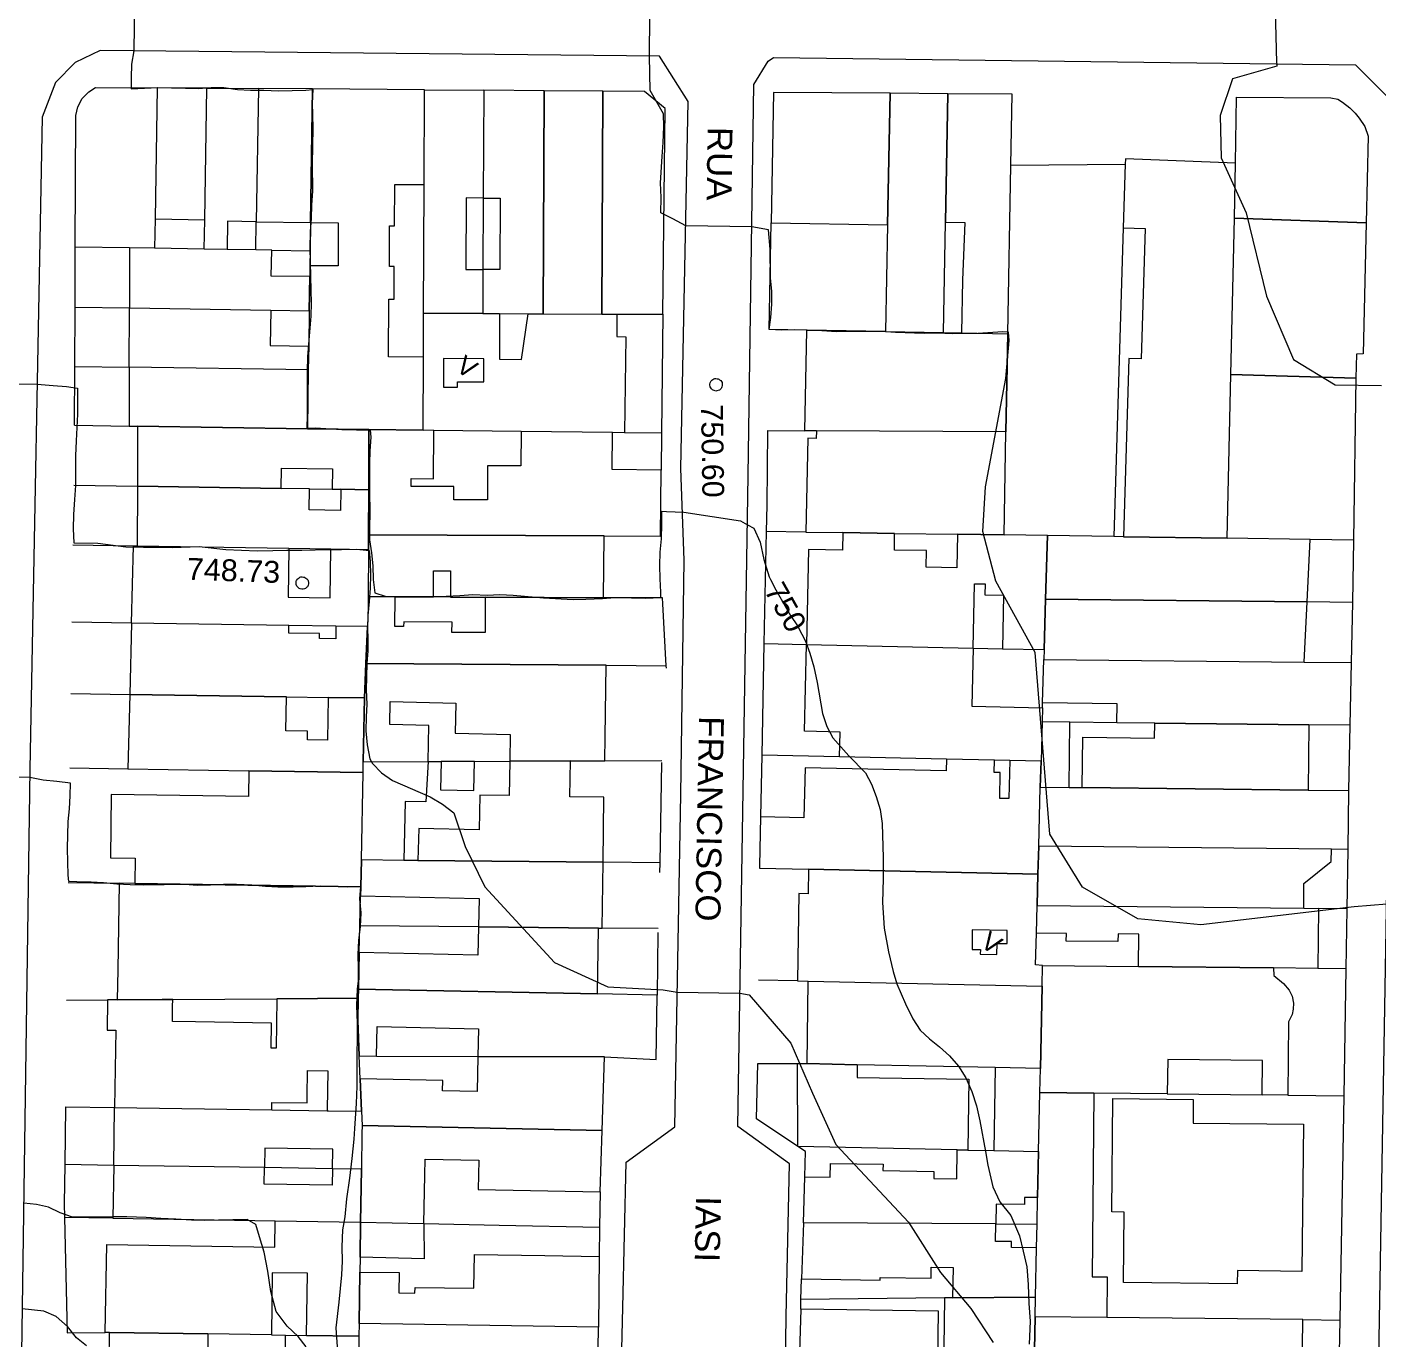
# Model space of a CAD drawing. Header units: metres. Extents: x 322294 to 7190115, y 7390841 to 10157759.
# Drawn here: x 323706.5 to 323814.8, y 7393361.7 to 7393466.7 of the extents above; entities that cross this region are included whole.
import ezdxf
from ezdxf.enums import TextEntityAlignment as Align

# ---------------------------------------------------------------- set-up
doc = ezdxf.new("R2010")
doc.units = ezdxf.units.M
doc.layers.get('0').update_dxf_attribs({"lineweight": 18})
for name, color, linetype, lineweight in [('100_SIST_VIARIO_MEIO_FIO', 1, 'Continuous', 18), ('160_P_SIMP_ASF_TOP', 7, 'Continuous', 18), ('206_MURO_E_MURO_ARRIMO', 7, 'Continuous', 18), ('214_PROJ_BEIRAL_EDIF', 10, 'Continuous', 18), ('600_CURVA_MESTRA', 14, 'Continuous', 18), ('602_CURVA_MESTRA_TOP', 24, 'Continuous', 18), ('604_CURVA_INTERM', 7, 'Continuous', 18), ('606_PTO_COTADO', 7, 'Continuous', 18), ('624_SEGM_CURVA_MESTRA', 14, 'Continuous', 18)]:
    doc.layers.add(name, color=color, linetype=linetype, lineweight=lineweight)
doc.styles.add('Style-Arial', font='arial.ttf', dxfattribs={"height": 1.75})

# ---------------------------------------------------------------- blocks, each defined once
blk = doc.blocks.new('SP09')
at = {"color": 0, "linetype": 'Continuous'}
blk.add_lwpolyline([(-0.03, -0.51), (-0.14, -0.49), (-0.24, -0.46), (-0.31, -0.42), (-0.35, -0.39), (-0.42, -0.31), (-0.47, -0.24), (-0.51, -0.15), (-0.52, -0.09), (-0.52, 0.03), (-0.51, 0.11), (-0.48, 0.2), (-0.44, 0.27), (-0.4, 0.33), (-0.32, 0.39), (-0.23, 0.44), (-0.15, 0.48), (-0.1, 0.48), (-0.03, 0.48), (0.08, 0.48), (0.19, 0.44), (0.27, 0.4), (0.35, 0.32), (0.41, 0.23), (0.46, 0.11), (0.48, 0.03), (0.48, -0.03), (0.47, -0.08), (0.44, -0.21), (0.38, -0.3), (0.31, -0.38), (0.23, -0.44), (0.1, -0.49), (0.02, -0.51)], close=True, dxfattribs=at)

msp = doc.modelspace()

# ---------------------------------------------------------------- linework, layer by layer
at = {"layer": '100_SIST_VIARIO_MEIO_FIO'}
for points in [[(323759.141, 7393424.038), (323758.895, 7393431.397), (323759.471, 7393460.781), (323757.186, 7393464.418), (323712.348, 7393464.873), (323710.336, 7393463.901), (323708.774, 7393462.297), (323707.715, 7393459.528), (323706.709, 7393407.315), (323706.551, 7393396.043)], [(323764.286, 7393430.829), (323764.733, 7393462.155), (323765.885, 7393464.028), (323766.305, 7393464.301), (323812.945, 7393463.71), (323816.51, 7393460.184), (323814.189, 7393324.107)], [(323767.233, 7393355.488), (323767.326, 7393363.482), (323767.603, 7393375.689), (323763.454, 7393378.691), (323764.287, 7393430.829)], [(323754.23, 7393364.178), (323754.504, 7393375.819), (323758.403, 7393378.644), (323758.881, 7393405.272), (323759.141, 7393424.038)], [(323706.551, 7393396.043), (323705.867, 7393347.389), (323706.143, 7393343.876), (323705.471, 7393285.19), (323705.591, 7393252.927), (323706.797, 7393251.23), (323708.71, 7393250.193), (323740.581, 7393249.484), (323754.759, 7393249.574), (323755.988, 7393250.697), (323756.727, 7393253.229), (323756.863, 7393292.653), (323757.708, 7393335.213), (323753.628, 7393338.646), (323754.23, 7393364.178)]]:
    msp.add_lwpolyline(points, dxfattribs=at)
at = {"layer": '206_MURO_E_MURO_ARRIMO'}
for p, q in [((323710.336, 7393444.313), (323710.352, 7393449.124)), ((323710.32, 7393439.564), (323710.336, 7393444.313)), ((323757.444, 7393443.74), (323757.343, 7393434.216)), ((323710.305, 7393434.859), (323710.32, 7393439.564)), ((323757.343, 7393434.216), (323757.311, 7393431.255)), ((323765.838, 7393434.43), (323765.769, 7393428.446)), ((323765.769, 7393428.446), (323765.727, 7393426.349)), ((323765.727, 7393426.349), (323765.549, 7393417.359)), ((323812.802, 7393425.646), (323812.704, 7393420.668)), ((323812.704, 7393420.668), (323812.608, 7393415.837)), ((323765.549, 7393417.359), (323765.372, 7393408.423)), ((323757.733, 7393415.395), (323757.722, 7393415.59)), ((323812.509, 7393410.824), (323812.405, 7393405.603)), ((323765.372, 7393408.423), (323765.275, 7393403.476)), ((323757.227, 7393399.802), (323757.369, 7393407.836)), ((323812.33, 7393400.876), (323812.255, 7393396.128)), ((323757.213, 7393399.032), (323757.227, 7393399.802)), ((323812.255, 7393396.128), (323812.178, 7393391.326)), ((323757.049, 7393394.211), (323756.977, 7393389.204)), ((323812.178, 7393391.326), (323812.016, 7393381.145)), ((323764.958, 7393379.293), (323765.063, 7393383.73)), ((323812.016, 7393381.145), (323811.696, 7393363.183)), ((323709.574, 7393380.263), (323709.507, 7393375.631)), ((323768.264, 7393377.09), (323764.958, 7393379.293)), ((323768.884, 7393376.677), (323768.264, 7393377.09)), ((323768.821, 7393374.645), (323768.884, 7393376.677)), ((323709.507, 7393375.631), (323709.461, 7393372.504)), ((323752.414, 7393373.44), (323752.38, 7393370.615)), ((323709.461, 7393372.504), (323709.489, 7393371.391)), ((323709.489, 7393371.391), (323709.716, 7393362.146)), ((323752.38, 7393370.615), (323752.351, 7393368.275)), ((323768.516, 7393364.825), (323768.568, 7393366.482)), ((323768.492, 7393364.055), (323768.516, 7393364.825)), ((323811.696, 7393363.183), (323811.537, 7393354.287))]:
    msp.add_line(p, q, dxfattribs=at)
for points in [[(323743.052, 7393453.052), (323743.025, 7393447.335)], [(323724.829, 7393448.903), (323724.864, 7393451.152)], [(323729.213, 7393451.085), (323729.178, 7393448.837)], [(323726.099, 7393448.884), (323729.178, 7393448.837)], [(323729.178, 7393448.837), (323729.16, 7393447.63)], [(323710.336, 7393444.313), (323714.693, 7393444.247)], [(323710.32, 7393439.564), (323714.678, 7393439.498)], [(323710.305, 7393434.859), (323714.662, 7393434.793)], [(323757.343, 7393434.216), (323754.373, 7393434.252)], [(323765.838, 7393434.43), (323768.836, 7393434.412)], [(323710.237, 7393430.051), (323715.332, 7393429.973)], [(323729.132, 7393429.762), (323730.935, 7393429.735)], [(323768.893, 7393426.301), (323765.727, 7393426.349)], [(323710.17, 7393425.275), (323715.015, 7393425.201)], [(323740.424, 7393421.096), (323739.062, 7393421.103)], [(323812.704, 7393420.668), (323809.073, 7393420.706)], [(323714.862, 7393419.011), (323710.083, 7393419.084)], [(323765.549, 7393417.359), (323768.946, 7393417.286)], [(323782.312, 7393417), (323784.663, 7393416.949)], [(323710.003, 7393413.369), (323714.721, 7393413.297)], [(323787.869, 7393412.222), (323787.88, 7393412.615)], [(323793.837, 7393411.022), (323790.06, 7393411.062)], [(323742.36, 7393407.928), (323745.175, 7393407.943)], [(323752.785, 7393407.981), (323757.377, 7393408.004)], [(323771.605, 7393408.29), (323765.372, 7393408.423)], [(323709.919, 7393407.4), (323714.573, 7393407.329)], [(323738.637, 7393407.91), (323739.676, 7393407.915)], [(323757.227, 7393399.802), (323752.658, 7393399.845)], [(323709.79, 7393398.24), (323713.863, 7393398.177)], [(323812.255, 7393396.128), (323809.992, 7393396.152)], [(323742.664, 7393394.673), (323733.168, 7393394.765)], [(323757.06, 7393394.535), (323752.594, 7393394.578)], [(323812.178, 7393391.326), (323809.941, 7393391.35)], [(323768.24, 7393390.347), (323765.119, 7393390.414)], [(323709.658, 7393388.791), (323712.941, 7393388.817)], [(323734.506, 7393384.33), (323742.618, 7393384.301)], [(323765.063, 7393383.73), (323768.249, 7393383.739)], [(323797.874, 7393381.295), (323805.485, 7393381.214)], [(323807.53, 7393381.193), (323812.016, 7393381.145)], [(323709.574, 7393380.263), (323713.509, 7393380.203)], [(323713.438, 7393375.571), (323709.507, 7393375.631)], [(323730.976, 7393375.303), (323725.519, 7393375.387)], [(323713.374, 7393371.332), (323709.489, 7393371.391)], [(323738.283, 7393370.919), (323744.339, 7393370.789)], [(323744.339, 7393370.789), (323752.38, 7393370.615)], [(323784.128, 7393370.882), (323787.438, 7393370.862)], [(323780.027, 7393364.948), (323768.516, 7393364.825)], [(323808.734, 7393363.215), (323811.696, 7393363.183)], [(323709.716, 7393362.146), (323712.764, 7393362.182)], [(323726.068, 7393361.987), (323727.206, 7393361.97)]]:
    msp.add_lwpolyline(points, dxfattribs=at)
at = {"layer": '214_PROJ_BEIRAL_EDIF'}
for points in [[(323716.751, 7393451.374), (323716.716, 7393449.027), (323714.708, 7393449.057), (323710.352, 7393449.124), (323710.387, 7393459.658), (323710.561, 7393460.369), (323710.919, 7393461.02), (323711.431, 7393461.564), (323711.973, 7393461.918), (323716.912, 7393461.881)], [(323720.888, 7393461.851), (323716.912, 7393461.881), (323716.751, 7393451.374), (323720.727, 7393451.314)], [(323724.864, 7393451.152), (323722.563, 7393451.187), (323722.528, 7393448.938), (323720.691, 7393448.966), (323720.727, 7393451.314), (323720.888, 7393461.851), (323725.026, 7393461.82)], [(323724.864, 7393451.152), (323729.213, 7393451.085), (323729.376, 7393461.788), (323725.026, 7393461.82)], [(323729.105, 7393444.027), (323729.062, 7393441.195), (323729.033, 7393439.279), (323728.961, 7393434.575), (323733.893, 7393434.507), (323738.223, 7393434.448), (323738.25, 7393440.314), (323735.466, 7393440.327), (323735.488, 7393444.955), (323735.906, 7393444.953), (323735.918, 7393447.56), (323735.535, 7393447.562), (323735.551, 7393450.832), (323735.937, 7393450.83), (323735.953, 7393454.137), (323738.315, 7393454.126), (323738.35, 7393461.721), (323729.376, 7393461.788), (323729.213, 7393451.085), (323731.436, 7393451.075), (323731.42, 7393447.619), (323729.16, 7393447.63), (323729.147, 7393446.758)], [(323743.025, 7393447.335), (323743.008, 7393443.807), (323738.266, 7393443.829), (323738.315, 7393454.126), (323738.35, 7393461.721), (323743.092, 7393461.685), (323743.052, 7393453.052), (323741.67, 7393453.059), (323741.643, 7393447.341)], [(323743.025, 7393447.335), (323743.008, 7393443.807), (323744.363, 7393443.801), (323746.643, 7393443.79), (323747.85, 7393443.784), (323747.933, 7393461.649), (323743.092, 7393461.685), (323743.052, 7393453.052), (323744.417, 7393453.046), (323744.39, 7393447.328)], [(323752.553, 7393443.762), (323752.636, 7393461.614), (323747.933, 7393461.649), (323747.85, 7393443.784)], [(323753.768, 7393443.757), (323757.444, 7393443.74), (323757.618, 7393460.219), (323755.968, 7393461.589), (323752.636, 7393461.614), (323752.553, 7393443.762)], [(323775.651, 7393461.442), (323766.308, 7393461.512), (323766.113, 7393451.07), (323775.454, 7393450.896)], [(323780.104, 7393451.115), (323780.295, 7393461.408), (323775.651, 7393461.442), (323775.454, 7393450.896), (323775.295, 7393442.36), (323779.939, 7393442.274)], [(323780.104, 7393451.115), (323781.634, 7393451.086), (323781.454, 7393446.478), (323781.376, 7393442.247), (323785.086, 7393442.178), (323785.338, 7393455.679), (323785.444, 7393461.37), (323780.295, 7393461.408)], [(323813.817, 7393451.077), (323803.252, 7393451.432), (323803.35, 7393455.84), (323803.416, 7393461.141), (323810.981, 7393461.087), (323811.534, 7393460.969), (323811.913, 7393460.739), (323812.513, 7393460.289), (323812.938, 7393459.839), (323813.246, 7393459.454), (323813.701, 7393458.793), (323813.977, 7393458.007)], [(323794.346, 7393450.657), (323793.591, 7393425.933), (323788.259, 7393426.012), (323784.786, 7393426.064), (323784.94, 7393434.316), (323785.086, 7393442.178), (323785.338, 7393455.679), (323794.502, 7393455.763)], [(323794.355, 7393425.921), (323802.678, 7393425.797), (323802.972, 7393438.923), (323803.252, 7393451.432), (323803.35, 7393455.84), (323794.525, 7393456.185), (323794.502, 7393455.763), (323794.346, 7393450.657), (323796.094, 7393450.603), (323795.776, 7393440.17), (323794.79, 7393440.2)], [(323812.996, 7393438.63), (323802.972, 7393438.923), (323803.252, 7393451.432), (323813.817, 7393451.077), (323813.574, 7393440.564), (323813.024, 7393440.555)], [(323765.953, 7393442.534), (323766.113, 7393451.07), (323775.454, 7393450.896), (323775.295, 7393442.36), (323768.986, 7393442.478)], [(323729.105, 7393444.027), (323729.147, 7393446.758), (323726.067, 7393446.805), (323726.099, 7393448.884), (323724.829, 7393448.903), (323722.528, 7393448.938), (323720.691, 7393448.966), (323716.716, 7393449.027), (323714.708, 7393449.057), (323714.693, 7393444.247), (323726.017, 7393444.074)], [(323714.678, 7393439.498), (323714.693, 7393444.247), (323726.017, 7393444.074), (323725.974, 7393441.242), (323729.062, 7393441.195), (323729.033, 7393439.279)], [(323738.223, 7393434.448), (323738.25, 7393440.314), (323738.266, 7393443.829), (323743.008, 7393443.807), (323744.363, 7393443.801), (323744.346, 7393440.135), (323746.108, 7393440.127), (323746.643, 7393443.79), (323747.85, 7393443.784), (323752.553, 7393443.762), (323753.768, 7393443.757), (323753.746, 7393441.952), (323754.466, 7393441.943), (323754.373, 7393434.252), (323753.407, 7393434.264), (323746.084, 7393434.352), (323739.079, 7393434.437)], [(323769.757, 7393434.407), (323768.836, 7393434.412), (323768.986, 7393442.478), (323775.295, 7393442.36), (323779.939, 7393442.274), (323781.376, 7393442.247), (323785.086, 7393442.178), (323784.94, 7393434.316)], [(323714.678, 7393439.498), (323714.662, 7393434.793), (323715.348, 7393434.783), (323728.961, 7393434.575), (323729.033, 7393439.279)], [(323743.104, 7393440.182), (323739.864, 7393440.197), (323739.853, 7393437.908), (323740.992, 7393437.902), (323740.994, 7393438.34), (323743.095, 7393438.33)], [(323809.312, 7393425.698), (323802.678, 7393425.797), (323802.972, 7393438.923), (323812.996, 7393438.63), (323812.802, 7393425.646)], [(323715.348, 7393434.783), (323715.332, 7393429.973), (323726.866, 7393429.797), (323726.891, 7393431.425), (323730.959, 7393431.363), (323730.935, 7393429.735), (323731.649, 7393429.724), (323733.87, 7393429.69), (323733.893, 7393434.507), (323728.961, 7393434.575)], [(323757.255, 7393425.977), (323757.311, 7393431.255), (323753.372, 7393431.302), (323753.407, 7393434.264), (323746.084, 7393434.352), (323746.071, 7393431.6), (323743.403, 7393431.612), (323743.39, 7393428.867), (323740.702, 7393428.88), (323740.706, 7393429.938), (323737.269, 7393429.954), (323737.272, 7393430.579), (323739.061, 7393430.571), (323739.079, 7393434.437), (323738.223, 7393434.448), (323733.893, 7393434.507), (323733.87, 7393429.69), (323733.853, 7393426.086), (323752.751, 7393425.998)], [(323769.757, 7393434.407), (323769.744, 7393433.794), (323769.053, 7393433.809), (323768.893, 7393426.301), (323771.866, 7393426.257), (323776.019, 7393426.195), (323781.047, 7393426.12), (323784.786, 7393426.064), (323784.94, 7393434.316)], [(323731.649, 7393429.724), (323731.623, 7393428.027), (323729.106, 7393428.066), (323729.132, 7393429.762), (323726.866, 7393429.797), (323715.332, 7393429.973), (323715.317, 7393425.197), (323727.469, 7393425.011), (323730.846, 7393424.959), (323733.848, 7393424.913), (323733.853, 7393426.086), (323733.87, 7393429.69)], [(323740.424, 7393421.096), (323743.211, 7393421.083), (323752.691, 7393421.039), (323752.751, 7393425.998), (323733.853, 7393426.086), (323733.848, 7393424.913), (323733.83, 7393421.127), (323735.989, 7393421.117), (323739.062, 7393421.103), (323739.071, 7393423.193), (323740.434, 7393423.186)], [(323784.663, 7393416.949), (323788, 7393416.878), (323788.115, 7393420.928), (323788.259, 7393426.012), (323784.786, 7393426.064), (323781.047, 7393426.12), (323781.007, 7393423.444), (323778.543, 7393423.481), (323778.562, 7393424.809), (323775.998, 7393424.848), (323776.019, 7393426.195), (323771.866, 7393426.257), (323771.836, 7393424.838), (323769.109, 7393424.897), (323768.946, 7393417.286), (323782.312, 7393417), (323782.422, 7393422.16), (323783.272, 7393422.142), (323783.254, 7393421.275), (323784.755, 7393421.243)], [(323809.073, 7393420.706), (323809.312, 7393425.698), (323802.678, 7393425.797), (323794.355, 7393425.921), (323793.591, 7393425.933), (323788.259, 7393426.012), (323788.115, 7393420.928)], [(323730.846, 7393424.959), (323733.848, 7393424.913), (323733.83, 7393421.127), (323733.826, 7393420.3), (323733.765, 7393418.722), (323731.247, 7393418.76), (323727.471, 7393418.818), (323714.862, 7393419.011), (323715.015, 7393425.201), (323715.317, 7393425.197), (323727.469, 7393425.011), (323727.409, 7393421.087), (323730.786, 7393421.036)], [(323757.722, 7393415.59), (323757.447, 7393420.54), (323757.43, 7393421.017), (323752.691, 7393421.039), (323743.211, 7393421.083), (323743.198, 7393418.251), (323740.545, 7393418.263), (323740.548, 7393419.082), (323736.674, 7393419.1), (323736.672, 7393418.739), (323735.978, 7393418.742), (323735.989, 7393421.117), (323733.83, 7393421.127), (323733.826, 7393420.3), (323733.765, 7393418.722), (323733.65, 7393415.772), (323752.897, 7393415.626)], [(323809.073, 7393420.706), (323788.115, 7393420.928), (323788, 7393416.878), (323787.978, 7393416.098), (323808.841, 7393415.877)], [(323714.721, 7393413.297), (323727.271, 7393413.105), (323730.627, 7393413.054), (323733.542, 7393413.009), (323733.65, 7393415.772), (323733.765, 7393418.722), (323731.247, 7393418.76), (323731.232, 7393417.746), (323729.931, 7393417.766), (323729.937, 7393418.167), (323727.461, 7393418.205), (323727.471, 7393418.818), (323714.862, 7393419.011)], [(323787.869, 7393412.222), (323787.837, 7393411.086), (323787.752, 7393407.944), (323785.247, 7393407.998), (323784.019, 7393408.024), (323780.167, 7393408.107), (323771.605, 7393408.29), (323771.647, 7393410.277), (323768.797, 7393410.338), (323768.946, 7393417.286), (323782.312, 7393417), (323782.212, 7393412.343)], [(323738.637, 7393407.91), (323738.7, 7393410.805), (323735.555, 7393410.873), (323735.595, 7393412.716), (323740.854, 7393412.603), (323740.802, 7393410.182), (323745.221, 7393410.086), (323745.175, 7393407.943), (323750.036, 7393407.967), (323752.785, 7393407.981), (323752.828, 7393409.896), (323752.897, 7393415.626), (323733.65, 7393415.772), (323733.542, 7393413.009), (323733.435, 7393407.883)], [(323787.88, 7393412.615), (323787.978, 7393416.098), (323808.841, 7393415.877), (323812.608, 7393415.837), (323812.509, 7393410.824), (323809.221, 7393410.859), (323796.862, 7393410.99), (323793.837, 7393411.022), (323793.853, 7393412.551)], [(323730.627, 7393413.054), (323730.574, 7393409.626), (323728.956, 7393409.651), (323728.966, 7393410.351), (323727.23, 7393410.377), (323727.271, 7393413.105), (323714.721, 7393413.297), (323714.573, 7393407.329), (323724.258, 7393407.181), (323733.418, 7393407.041), (323733.435, 7393407.883), (323733.542, 7393413.009)], [(323787.696, 7393405.865), (323790.005, 7393405.84), (323790.06, 7393411.062), (323787.837, 7393411.086), (323787.752, 7393407.944)], [(323791.057, 7393405.829), (323791.099, 7393409.857), (323796.849, 7393409.796), (323796.862, 7393410.99), (323809.221, 7393410.859), (323809.165, 7393405.637)], [(323750.036, 7393407.967), (323745.175, 7393407.943), (323745.116, 7393405.186), (323742.788, 7393405.236), (323742.728, 7393402.452), (323737.877, 7393402.556), (323737.821, 7393399.988), (323752.658, 7393399.845), (323752.721, 7393405.063), (323750.001, 7393405.096)], [(323765.275, 7393403.476), (323765.197, 7393399.551), (323765.195, 7393399.373), (323769.113, 7393399.289), (323787.509, 7393398.895), (323787.569, 7393401.138), (323787.696, 7393405.865), (323787.752, 7393407.944), (323785.247, 7393407.998), (323785.182, 7393404.943), (323784.448, 7393404.959), (323784.492, 7393407.042), (323783.998, 7393407.052), (323784.019, 7393408.024), (323780.167, 7393408.107), (323780.148, 7393407.175), (323768.839, 7393407.418), (323768.753, 7393403.401)], [(323724.258, 7393407.181), (323724.227, 7393405.121), (323713.244, 7393405.288), (323713.167, 7393400.213), (323715.167, 7393400.182), (323715.136, 7393398.158), (323733.24, 7393397.881), (323733.282, 7393400.031), (323733.418, 7393407.041)], [(323736.683, 7393399.999), (323733.282, 7393400.031), (323733.418, 7393407.041), (323733.435, 7393407.883), (323738.637, 7393407.91), (323738.452, 7393404.692), (323736.785, 7393404.728)], [(323742.36, 7393407.928), (323739.676, 7393407.915), (323739.628, 7393405.655), (323742.309, 7393405.598)], [(323790.005, 7393405.84), (323791.057, 7393405.829), (323809.165, 7393405.637), (323812.405, 7393405.603), (323812.33, 7393400.876), (323811.02, 7393400.89), (323787.569, 7393401.138), (323787.696, 7393405.865)], [(323808.806, 7393396.165), (323808.827, 7393398.138), (323811.009, 7393399.921), (323811.02, 7393400.89), (323787.569, 7393401.138), (323787.509, 7393398.895), (323787.442, 7393396.391)], [(323733.223, 7393397.164), (323742.713, 7393396.959), (323742.664, 7393394.673), (323752.281, 7393394.581), (323752.594, 7393394.578), (323752.658, 7393399.845), (323737.821, 7393399.988), (323736.683, 7393399.999), (323733.282, 7393400.031), (323733.24, 7393397.881)], [(323787.382, 7393394.169), (323787.442, 7393396.391), (323787.509, 7393398.895), (323769.113, 7393399.289), (323769.083, 7393397.328), (323768.349, 7393397.34), (323768.24, 7393390.347), (323769.102, 7393390.329), (323787.838, 7393389.928), (323787.873, 7393391.584), (323787.314, 7393391.628)], [(323787.382, 7393394.169), (323787.442, 7393396.391), (323808.806, 7393396.165), (323809.992, 7393396.152), (323809.941, 7393391.35), (323806.397, 7393391.388), (323795.56, 7393391.502), (323795.588, 7393394.091), (323793.929, 7393394.109), (323793.922, 7393393.498), (323789.781, 7393393.542), (323789.787, 7393394.144)], [(323733.119, 7393392.614), (323733.051, 7393389.675), (323752.217, 7393389.297), (323752.281, 7393394.581), (323742.664, 7393394.673), (323742.615, 7393392.409)], [(323785.053, 7393394.394), (323782.248, 7393394.438), (323782.223, 7393392.864), (323782.893, 7393392.853), (323782.887, 7393392.488), (323784.213, 7393392.467), (323784.227, 7393393.354), (323785.037, 7393393.341)], [(323797.874, 7393381.295), (323791.998, 7393381.357), (323787.659, 7393381.403), (323787.699, 7393383.322), (323787.838, 7393389.928), (323787.873, 7393391.584), (323795.56, 7393391.502), (323806.397, 7393391.388), (323806.411, 7393390.78), (323807.173, 7393390.15), (323807.64, 7393389.603), (323807.873, 7393389.124), (323807.975, 7393388.576), (323807.962, 7393388.069), (323807.887, 7393387.662), (323807.592, 7393387.074), (323807.53, 7393381.193), (323805.485, 7393381.214), (323805.515, 7393383.976), (323797.903, 7393384.057)], [(323742.618, 7393384.301), (323752.764, 7393384.264), (323756.902, 7393384.053), (323756.977, 7393389.204), (323752.217, 7393389.297), (323733.051, 7393389.675), (323733.035, 7393388.972), (323732.993, 7393387.181), (323733.112, 7393384.335), (323734.506, 7393384.33), (323734.557, 7393386.684), (323742.665, 7393386.509)], [(323784.073, 7393383.4), (323773.031, 7393383.636), (323768.999, 7393383.723), (323769.102, 7393390.329), (323787.838, 7393389.928), (323787.699, 7393383.322)], [(323742.618, 7393384.301), (323742.557, 7393381.494), (323739.79, 7393381.554), (323739.807, 7393382.357), (323733.188, 7393382.499), (323733.295, 7393379.901), (323733.342, 7393378.77), (323752.573, 7393378.355), (323752.764, 7393384.264)], [(323781.887, 7393376.798), (323781.032, 7393376.817), (323768.264, 7393377.09), (323768.249, 7393383.739), (323768.999, 7393383.723), (323773.031, 7393383.636), (323773.015, 7393382.606), (323781.976, 7393382.466)], [(323787.56, 7393376.677), (323787.659, 7393381.403), (323787.699, 7393383.322), (323784.073, 7393383.4), (323783.969, 7393376.754)], [(323787.438, 7393370.862), (323787.482, 7393372.986), (323787.56, 7393376.677), (323787.659, 7393381.403), (323791.998, 7393381.357), (323791.842, 7393366.654), (323793.055, 7393366.641), (323793.021, 7393363.381), (323787.282, 7393363.442), (323787.315, 7393365.025), (323787.398, 7393368.972)], [(323808.784, 7393378.862), (323808.659, 7393367.082), (323803.494, 7393367.137), (323803.483, 7393366.086), (323794.364, 7393366.183), (323794.424, 7393371.834), (323793.421, 7393371.844), (323793.517, 7393380.918), (323799.957, 7393380.85), (323799.936, 7393378.956)], [(323781.032, 7393376.817), (323781.887, 7393376.798), (323783.969, 7393376.754), (323787.56, 7393376.677), (323787.482, 7393372.986), (323786.442, 7393373.003), (323786.433, 7393372.426), (323784.152, 7393372.462), (323784.128, 7393370.882), (323768.707, 7393370.974), (323768.821, 7393374.645), (323770.855, 7393374.613), (323770.872, 7393375.729), (323775.092, 7393375.663), (323775.084, 7393375.152), (323779.161, 7393375.088), (323779.152, 7393374.515), (323780.996, 7393374.486)], [(323730.976, 7393375.303), (323730.956, 7393373.984), (323725.499, 7393374.067), (323725.519, 7393375.387), (323713.438, 7393375.571), (323713.374, 7393371.332), (323726.386, 7393371.133), (323733.224, 7393371.029), (323733.289, 7393375.268)], [(323728.895, 7393361.944), (323728.971, 7393366.932), (323726.144, 7393366.975), (323726.068, 7393361.987), (323720.972, 7393362.065), (323713.098, 7393362.186), (323712.764, 7393362.182), (323712.871, 7393369.225), (323726.354, 7393369.019), (323726.386, 7393371.133), (323733.224, 7393371.029), (323733.181, 7393368.206), (323733.163, 7393367.029), (323733.1, 7393362.914), (323733.084, 7393361.88)], [(323733.181, 7393368.206), (323733.224, 7393371.029), (323738.283, 7393370.919), (323738.318, 7393368.095)], [(323784.128, 7393370.882), (323768.707, 7393370.974), (323768.568, 7393366.482), (323774.855, 7393366.384), (323774.858, 7393366.595), (323778.941, 7393366.531), (323778.955, 7393367.424), (323780.706, 7393367.397), (323780.668, 7393364.955), (323787.315, 7393365.025), (323787.398, 7393368.972), (323785.382, 7393369.004), (323785.389, 7393369.462), (323784.106, 7393369.482)], [(323787.164, 7393357.089), (323787.208, 7393359.455), (323787.282, 7393363.442), (323787.315, 7393365.025), (323780.668, 7393364.955), (323780.027, 7393364.948), (323779.964, 7393360.97), (323782.828, 7393360.926), (323782.811, 7393359.829), (323779.485, 7393359.881), (323779.548, 7393363.882), (323768.492, 7393364.055), (323768.279, 7393357.202), (323779.53, 7393357.135)], [(323733.049, 7393359.598), (323736.272, 7393359.549), (323736.243, 7393357.599), (323742.373, 7393357.506), (323752.219, 7393357.355), (323752.283, 7393362.621), (323733.1, 7393362.914), (323733.084, 7393361.88)], [(323793.021, 7393363.381), (323787.282, 7393363.442), (323787.208, 7393359.455), (323794.203, 7393359.381), (323794.195, 7393358.678), (323789.989, 7393358.723), (323789.957, 7393355.711), (323787.14, 7393355.741), (323787.118, 7393354.546), (323792.666, 7393354.487), (323802.007, 7393354.388), (323807.99, 7393354.325), (323808.64, 7393354.318), (323808.734, 7393363.215)], [(323733.084, 7393361.88), (323733.049, 7393359.598), (323733.02, 7393357.649), (323732.983, 7393355.264), (323732.944, 7393352.699), (323713.42, 7393352.997), (323712.989, 7393353.004), (323713.098, 7393362.186), (323720.972, 7393362.065), (323720.943, 7393359.649), (323727.177, 7393359.574), (323727.206, 7393361.97), (323728.895, 7393361.944)]]:
    msp.add_lwpolyline(points, close=True, dxfattribs=at)
for points in [[(323733.24, 7393397.881), (323715.136, 7393398.158), (323713.863, 7393398.177), (323713.757, 7393391.227)], [(323717.313, 7393388.851), (323718.161, 7393388.857), (323726.517, 7393388.922), (323733.035, 7393388.972), (323733.051, 7393389.675), (323733.119, 7393392.614), (323733.168, 7393394.765), (323733.223, 7393397.164), (323733.24, 7393397.881)], [(323713.757, 7393391.227), (323713.72, 7393388.823), (323717.313, 7393388.851)], [(323717.313, 7393388.851), (323713.72, 7393388.823), (323712.941, 7393388.817), (323712.904, 7393386.402), (323713.603, 7393386.392), (323713.509, 7393380.203), (323726.099, 7393380.011), (323726.109, 7393380.617), (323728.927, 7393380.574), (323728.935, 7393381.083)], [(323718.152, 7393388.289), (323718.161, 7393388.857), (323717.313, 7393388.851)], [(323733.035, 7393388.972), (323726.517, 7393388.922), (323726.457, 7393384.956), (323726.064, 7393384.962), (323726.094, 7393386.966), (323719.994, 7393387.059)], [(323730.644, 7393379.941), (323733.295, 7393379.901), (323733.188, 7393382.499), (323733.112, 7393384.335), (323732.993, 7393387.181), (323733.035, 7393388.972)], [(323719.994, 7393387.059), (323718.134, 7393387.087), (323718.152, 7393388.289)], [(323728.935, 7393381.083), (323728.966, 7393383.157), (323730.59, 7393383.132), (323730.543, 7393380.009)], [(323730.976, 7393375.303), (323731, 7393376.868), (323725.543, 7393376.951), (323725.519, 7393375.387), (323713.438, 7393375.571), (323713.509, 7393380.203), (323726.099, 7393380.011), (323730.542, 7393379.943), (323730.644, 7393379.941)], [(323730.543, 7393380.009), (323730.542, 7393379.943), (323730.644, 7393379.941)], [(323730.644, 7393379.941), (323733.295, 7393379.901), (323733.342, 7393378.77), (323733.333, 7393378.144)], [(323738.366, 7393374.78), (323738.394, 7393376.073), (323742.685, 7393375.981), (323742.634, 7393373.651), (323752.414, 7393373.44), (323752.573, 7393378.355), (323733.342, 7393378.77), (323733.333, 7393378.144)], [(323733.333, 7393378.144), (323733.289, 7393375.268), (323730.976, 7393375.303)], [(323733.333, 7393378.144), (323733.289, 7393375.268), (323733.224, 7393371.029), (323738.283, 7393370.919)], [(323738.283, 7393370.919), (323738.366, 7393374.78)], [(323733.163, 7393367.029), (323736.305, 7393366.981), (323736.28, 7393365.35), (323737.575, 7393365.33), (323737.582, 7393365.798), (323742.303, 7393365.726), (323742.344, 7393368.428), (323748, 7393368.342)], [(323748, 7393368.342), (323752.351, 7393368.275), (323752.317, 7393365.457)], [(323752.317, 7393365.457), (323752.283, 7393362.621), (323733.1, 7393362.914), (323733.163, 7393367.029)]]:
    msp.add_lwpolyline(points, dxfattribs=at)
at = {"layer": '600_CURVA_MESTRA', "elevation": 750}
msp.add_lwpolyline([(323715.169, 7393474.55), (323715.041, 7393464.845), (323714.868, 7393463.781), (323714.844, 7393462.69), (323714.844, 7393461.799), (323716.977, 7393461.896), (323718.075, 7393461.893), (323719.179, 7393461.844), (323720.192, 7393461.826), (323721.244, 7393461.899), (323722.259, 7393461.914), (323723.359, 7393461.754), (323724.409, 7393461.686), (323725.459, 7393461.703), (323726.632, 7393461.649), (323728.839, 7393461.701), (323729.396, 7393461.759), (323729.35, 7393460.712), (323729.359, 7393459.691), (323729.391, 7393458.657), (323729.352, 7393455.776), (323729.361, 7393453.641), (323729.291, 7393452.47), (323729.252, 7393451.404), (323729.186, 7393450.375), (323729.156, 7393449.039), (323729.242, 7393445.674), (323729.253, 7393444.649), (323729.221, 7393443.6), (323729.039, 7393441.355), (323728.969, 7393440.341), (323728.938, 7393439.18), (323728.95, 7393438.047), (323728.936, 7393435.7), (323728.913, 7393434.611), (323729.578, 7393434.64), (323731.718, 7393434.522), (323732.894, 7393434.484), (323733.995, 7393434.484), (323734.034, 7393433.886), (323733.966, 7393432.808), (323733.922, 7393431.793), (323733.943, 7393430.679), (323733.925, 7393429.64), (323733.968, 7393427.821), (323733.936, 7393426.684), (323733.932, 7393425.679), (323734.084, 7393424.629), (323734.195, 7393423.595), (323734.224, 7393422.492), (323734.361, 7393421.433), (323735.187, 7393421.164), (323737.555, 7393421.136), (323740.067, 7393421.161), (323741.185, 7393421.221), (323742.222, 7393421.296), (323743.367, 7393421.245), (323744.373, 7393421.294), (323745.441, 7393421.234), (323747.883, 7393421.039), (323750.247, 7393420.908), (323751.275, 7393420.911), (323752.596, 7393420.971), (323753.61, 7393421.065), (323754.932, 7393421.02), (323756.077, 7393421.007), (323757.277, 7393421.062), (323757.275, 7393421.48), (323757.223, 7393422.55), (323757.201, 7393423.629), (323757.242, 7393424.694), (323757.327, 7393425.765), (323757.374, 7393426.96), (323757.366, 7393427.962), (323757.737, 7393427.935), (323759.128, 7393427.882), (323763.679, 7393427.198), (323764.224, 7393426.868), (323764.741, 7393426.612), (323765.235, 7393425.493), (323765.551, 7393424.102), (323765.973, 7393422.701), (323766.074, 7393422.506)], dxfattribs=at)
at = {"layer": '600_CURVA_MESTRA', "elevation": 750, "flags": 128}
msp.add_lwpolyline([(323768.597, 7393418.113), (323768.89, 7393417.559), (323769.233, 7393416.61), (323769.539, 7393415.494), (323769.802, 7393414.235), (323770.25, 7393411.772), (323770.583, 7393410.719), (323771.06, 7393409.82), (323772.349, 7393408.384), (323773.694, 7393407.008), (323774.168, 7393406.1), (323774.551, 7393405.106), (323774.851, 7393404.064), (323775.015, 7393402.963), (323775.115, 7393400.212), (323775.101, 7393398.514), (323775.054, 7393396.625), (323775.171, 7393394.583), (323775.537, 7393392.684), (323775.897, 7393391.096), (323776.2, 7393390.104), (323776.879, 7393388.514), (323777.468, 7393387.298), (323778.071, 7393386.411), (323778.82, 7393385.709), (323779.609, 7393385.074), (323780.406, 7393384.351), (323781.142, 7393383.517), (323781.739, 7393382.571), (323782.215, 7393381.498), (323782.573, 7393380.343), (323782.852, 7393379.136), (323783.306, 7393376.688), (323783.489, 7393375.583), (323783.885, 7393373.842), (323784.451, 7393372.653), (323785.323, 7393371.561), (323786.015, 7393369.924), (323786.323, 7393368.71), (323786.608, 7393367.433), (323786.733, 7393366.016), (323786.776, 7393364.517), (323786.879, 7393363.078), (323786.79, 7393361.244)], dxfattribs=at)
at = {"layer": '604_CURVA_INTERM', "elevation": 751}
msp.add_lwpolyline([(323815.469, 7393396.498), (323812.854, 7393396.272), (323800.557, 7393394.83), (323795.525, 7393395.306), (323791.076, 7393397.853), (323788.461, 7393402.1), (323787.287, 7393416.653), (323784.144, 7393422.373), (323783.099, 7393426.336), (323783.294, 7393429.917), (323784.924, 7393438.594), (323785.19, 7393441.633), (323785.151, 7393442.308), (323784.702, 7393442.324), (323782.679, 7393442.215), (323780.643, 7393442.169), (323779.454, 7393442.216), (323778.386, 7393442.205), (323776.095, 7393442.283), (323774.965, 7393442.356), (323773.72, 7393442.365), (323771.35, 7393442.335), (323770.199, 7393442.429), (323769.012, 7393442.475), (323767.971, 7393442.494), (323766.969, 7393442.477), (323765.955, 7393442.515), (323766.102, 7393443.471), (323766.182, 7393444.559), (323766.173, 7393445.588), (323766.084, 7393446.639), (323766.044, 7393448.953), (323765.904, 7393450.494), (323764.57, 7393450.736), (323759.276, 7393450.825), (323758.239, 7393451.385), (323757.271, 7393451.862), (323757.321, 7393453.096), (323757.269, 7393454.277), (323757.394, 7393456.37), (323757.479, 7393457.511), (323757.522, 7393458.753), (323757.491, 7393459.808), (323756.435, 7393461.672), (323756.371, 7393464.426), (323756.462, 7393474.175)], dxfattribs=at)
at = {"layer": '604_CURVA_INTERM', "flags": 128}
for points, elevation in [([(323806.373, 7393473.418), (323806.634, 7393463.898), (323806.656, 7393463.79), (323806.642, 7393463.626), (323803.105, 7393462.606), (323802.105, 7393459.654), (323802.189, 7393456.285), (323804.186, 7393451.872), (323805.827, 7393445.191), (323807.999, 7393440.129), (323811.328, 7393438.103), (323815.032, 7393438.05)], 752), ([(323697.501, 7393438.304), (323707.303, 7393438.136), (323708.57, 7393438.026), (323709.649, 7393437.967), (323710.54, 7393437.836), (323710.529, 7393436.828), (323710.542, 7393435.751), (323710.427, 7393433.605), (323710.376, 7393432.41), (323710.362, 7393431.158), (323710.376, 7393430.026), (323710.281, 7393428.913), (323710.202, 7393427.7), (323710.192, 7393426.555), (323710.228, 7393425.427), (323712.173, 7393425.401), (323714.407, 7393425.115), (323715.821, 7393425.084), (323717.024, 7393425.095), (323718.126, 7393425.054), (323720.282, 7393425.146), (323722.421, 7393424.908), (323724.94, 7393424.805), (323726.189, 7393424.817), (323727.322, 7393424.851), (323728.523, 7393424.853), (323730.668, 7393424.907), (323731.683, 7393424.9), (323732.911, 7393424.937), (323733.909, 7393424.817), (323733.983, 7393423.929), (323734.002, 7393422.868), (323733.983, 7393421.807), (323733.91, 7393420.736), (323733.791, 7393419.614), (323733.781, 7393418.506), (323733.8, 7393417.86), (323733.79, 7393416.788), (323733.723, 7393415.758), (323733.671, 7393413.67), (323733.716, 7393412.512), (323733.666, 7393411.507), (323733.651, 7393410.384), (323733.759, 7393409.248), (323733.954, 7393408.139), (323734.178, 7393407.771), (323734.907, 7393407.001), (323735.785, 7393406.407), (323738.793, 7393405.099), (323739.79, 7393404.512), (323740.697, 7393403.809), (323741.605, 7393401.118), (323743.183, 7393397.872), (323748.762, 7393391.824), (323753.028, 7393389.877), (323757.465, 7393389.622), (323758.597, 7393389.455), (323763.625, 7393389.37), (323764.361, 7393389.217), (323767.704, 7393385.351), (323769.448, 7393381.367), (323771.305, 7393377.246), (323777.138, 7393371.022), (323779.706, 7393366.995), (323782.132, 7393364.116), (323783.926, 7393361.39)], 749), ([(323732.758, 7393378.528), (323732.88, 7393380.527), (323732.941, 7393381.926), (323732.938, 7393384.524), (323732.977, 7393385.704), (323732.968, 7393386.964), (323732.929, 7393388.374), (323732.969, 7393389.675), (323733.049, 7393390.342), (323733.054, 7393391.369), (323733.022, 7393392.466), (323733.069, 7393393.574), (323733.204, 7393394.711), (323733.26, 7393395.811), (323733.16, 7393396.911), (323733.231, 7393397.917), (323732.136, 7393397.848), (323729.984, 7393397.929), (323728.824, 7393397.883), (323727.824, 7393397.862), (323726.599, 7393397.867), (323725.593, 7393397.908), (323724.511, 7393398.011), (323723.289, 7393398.055), (323722.231, 7393398.063), (323721.182, 7393398.01), (323720.145, 7393398.001), (323719.141, 7393398.079), (323715.848, 7393398.018), (323714.76, 7393398.028), (323713.676, 7393398.102), (323712.63, 7393398.202), (323711.626, 7393398.267), (323710.485, 7393398.279), (323709.829, 7393398.305), (323709.786, 7393398.827), (323709.736, 7393400.952), (323709.784, 7393403.105), (323709.879, 7393404.13), (323709.954, 7393405.169), (323709.983, 7393406.173), (323708.87, 7393406.326), (323707.78, 7393406.421), (323706.7, 7393406.646), (323697.03, 7393406.786)], 748), ([(323731.373, 7393361.048), (323731.251, 7393362.562), (323731.491, 7393364.621), (323731.621, 7393365.721), (323731.715, 7393366.801), (323731.773, 7393367.887), (323731.741, 7393369.04), (323731.788, 7393370.418), (323731.974, 7393371.445), (323732.126, 7393372.903), (323732.354, 7393374.554), (323732.553, 7393376.132), (323732.698, 7393377.668), (323732.758, 7393378.528)], 748), ([(323728.862, 7393361.035), (323728.223, 7393361.859), (323727.331, 7393362.704), (323726.453, 7393363.854), (323726.035, 7393365.461), (323725.782, 7393367.093), (323725.491, 7393368.62), (323725.126, 7393369.856), (323724.815, 7393370.828), (323724.138, 7393371.231), (323721.822, 7393371.173), (323720.739, 7393371.156), (323719.66, 7393371.181), (323718.424, 7393371.256), (323717.199, 7393371.311), (323716.024, 7393371.401), (323714.479, 7393371.458), (323713.41, 7393371.456), (323712.302, 7393371.415), (323710.131, 7393371.428), (323709.148, 7393371.779), (323708.219, 7393372.219), (323707.238, 7393372.423), (323706.221, 7393372.54)], 747), ([(323711.254, 7393361.128), (323710.452, 7393361.753), (323709.719, 7393362.673), (323708.821, 7393363.461), (323707.829, 7393363.884), (323706.102, 7393364.073)], 746)]:
    msp.add_lwpolyline(points, dxfattribs=dict(at, elevation=elevation))
at = {"layer": '624_SEGM_CURVA_MESTRA', "elevation": 750}
msp.add_lwpolyline([(323766.074, 7393422.506), (323766.504, 7393421.683), (323767.665, 7393419.624), (323768.241, 7393418.785), (323768.597, 7393418.113)], dxfattribs=at)

# ---------------------------------------------------------------- block references
at = {"layer": '606_PTO_COTADO', "rotation": 325.5688295630279}
for p in [(323761.742, 7393438.089, 750.599), (323728.575, 7393422.204, 748.729)]:
    msp.add_blockref('SP09', p, dxfattribs=at)

# ---------------------------------------------------------------- texts
at = {"layer": '160_P_SIMP_ASF_TOP', "style": 'Style-Arial'}
for s, rotation, p in [('RUA', 269.18355, (323762.034, 7393458.752)), ('FRANCISCO', 268.97233, (323761.345, 7393411.552)), ('IASI', 268.87148, (323761.104, 7393373.097))]:
    msp.add_text(s, height=2, rotation=rotation, dxfattribs=at).set_placement(p, align=Align.MIDDLE_LEFT)
at = {"layer": '214_PROJ_BEIRAL_EDIF', "style": 'Style-Arial'}
for p in [(323740.748, 7393439.299), (323782.788, 7393393.179)]:
    msp.add_text('V', height=1.5, rotation=325.56883, dxfattribs=at).set_placement(p)
at = {"layer": '602_CURVA_MESTRA_TOP', "style": 'Style-Arial'}
msp.add_text('750', height=1.75, rotation=299.41463, dxfattribs=at).set_placement((323767.293, 7393420.285), align=Align.MIDDLE_CENTER)
at = {"layer": '606_PTO_COTADO', "style": 'Style-Arial'}
for s, rotation, p in [('750.60', 270.84976, (323761.436, 7393432.791, 750.599)), ('748.73', 357.89908, (323723.041, 7393423.226, 748.729))]:
    msp.add_text(s, height=1.75, rotation=rotation, dxfattribs=at).set_placement(p, align=Align.MIDDLE_CENTER)

doc.saveas('drawing.dxf')
